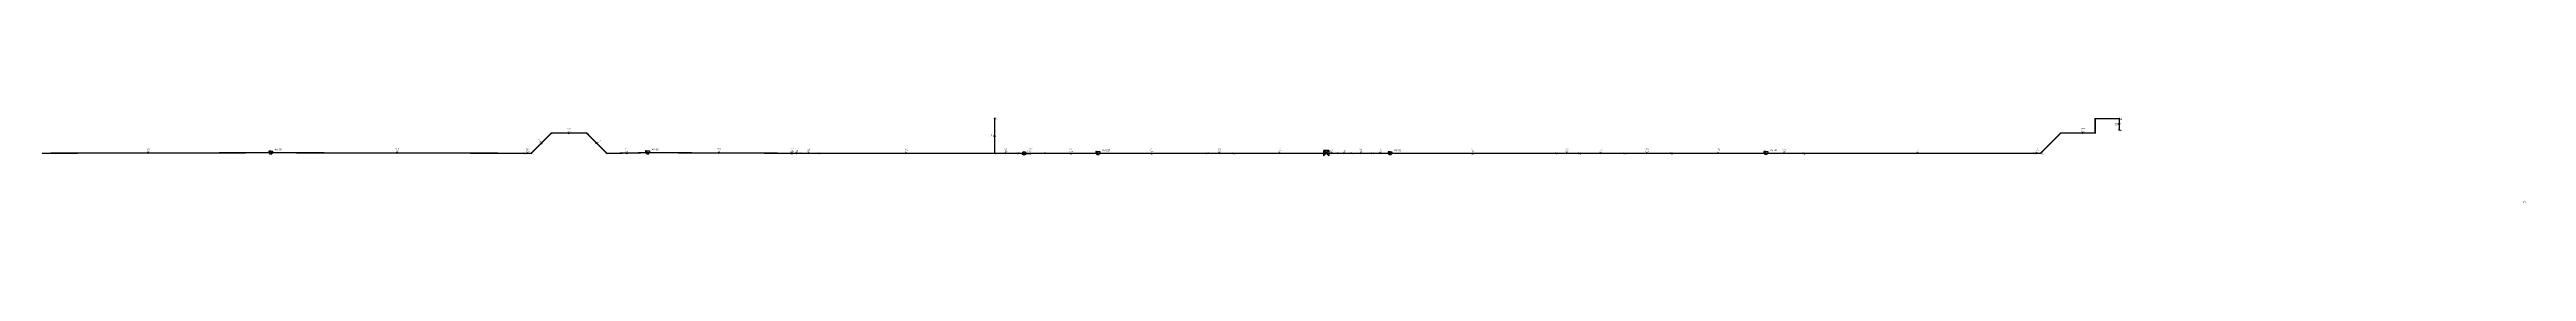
# Model space of a CAD drawing. Extents: x 438515 to 457004, y 1816048 to 1831342.
# Drawn here: x 442084 to 445646, y 1826077 to 1826201 of the extents above; entities that cross this region are included whole.
import ezdxf
from ezdxf.enums import TextEntityAlignment as Align

# ---------------------------------------------------------------- set-up
doc = ezdxf.new("R2010")
doc.units = 0
doc.layers.add('node', color=7, linetype='CONTINUOUS')
doc.layers.add('pipe', color=7, linetype='CONTINUOUS')

# ---------------------------------------------------------------- blocks, each defined once
blk = doc.blocks.new('VALVETCV')
at = {"color": 0}
for points in [[(-3, 3.6), (3, 3.6)], [(0, 0), (0, 3.6)]]:
    blk.add_lwpolyline(points, dxfattribs=at)
for points in [[(-3, 3), (-3, -3), (0, 0)], [(0, 0), (3, 3), (3, -3)]]:
    blk.add_lwpolyline(points, close=True, dxfattribs=at)
blk = doc.blocks.new('XINCIRCLE')
at = {"color": 0}
for points in [[(-1.95, 1.95), (1.95, -1.95)], [(1.95, 1.95), (-1.95, -1.95)]]:
    blk.add_lwpolyline(points, dxfattribs=at)
blk.add_circle((0, 0), 2.73, dxfattribs=at)
blk = doc.blocks.new('FILLED_CIRCLE')
at = {"color": 0}
blk.add_circle((0, 0), 3, dxfattribs=at)
blk = doc.blocks.new('AIRVALVE')
at = {"color": 0}
for points in [[(-2.2, 3.4), (-2.2, 2.6), (-3, 2.6), (-3, 0.9), (-2.2, -0.9), (-0.8, -1.7), (-0.8, -2.6)], [(-2.6, 1.7), (-0.4, 1.7)], [(-1.5, 3), (-1.5, 1.7)], [(-0.8, 3.4), (-0.8, 2.6), (3, 2.6), (3, 0.9), (2.2, -0.9), (0.8, -1.7), (0.8, -2.6)]]:
    blk.add_lwpolyline(points, dxfattribs=at)
blk = doc.blocks.new('FLOWARROW')
at = {"color": 0}
blk.add_lwpolyline([(3, 0), (-3, -3), (-0.6, 0), (-3, 3)], close=True, dxfattribs=at)

msp = doc.modelspace()

# ---------------------------------------------------------------- linework, layer by layer
at = {"layer": 'node', "color": 0}
msp.add_lwpolyline([(443485.6, 1826149.1), (443495, 1826149.1)], dxfattribs=at)
at = {"layer": 'pipe', "color": 3, "const_width": 2}
for points in [[(443443.2, 1826149.3), (443443.2, 1826199.4)], [(444947.2, 1826149.2), (444976.4, 1826178.5), (445025.6, 1826178.5), (445025.6, 1826199.2), (445060.3, 1826199.2)], [(445060.3, 1826199.2), (445060.2, 1826182.9)], [(443443.2, 1826149.3), (443449.7, 1826149.2), (443475, 1826149.2)], [(443475, 1826149.2), (443485.6, 1826149.1), (443515, 1826149.2)], [(443515, 1826149.2), (443591.8, 1826149.1)], [(443591.8, 1826149.1), (443747.2, 1826149.2)], [(443747.2, 1826149.2), (443785.5, 1826149.2)], [(443785.5, 1826149.2), (443920.1, 1826149.2)], [(443920.1, 1826149.2), (443935.8, 1826149.2)], [(443935.8, 1826149.2), (443955.8, 1826149.2)], [(443955.8, 1826149.2), (443984.3, 1826149.3)], [(443984.3, 1826149.3), (444011.7, 1826149)], [(444011.7, 1826149), (444249.7, 1826149.2)], [(444249.7, 1826149.2), (444282.4, 1826149.2)], [(444282.4, 1826149.2), (444347.2, 1826149.2)], [(444347.2, 1826149.2), (444415, 1826149.2)], [(444415, 1826149.2), (444552.1, 1826149.3)], [(444552.1, 1826149.3), (444605, 1826149.2)], [(444605, 1826149.2), (444936.2, 1826149.2), (444936.2, 1826149.2)], [(444936.2, 1826149.2), (444947.2, 1826149.2), (444947.2, 1826149.2)]]:
    msp.add_lwpolyline(points, dxfattribs=at)
at = {"layer": 'pipe', "color": 135, "const_width": 2}
for points in [[(442050.2, 1826149.3), (442402.3, 1826150)], [(442402.3, 1826150), (442766.2, 1826149.3)], [(442766.2, 1826149.3), (442766.2, 1826149.3), (442777.2, 1826149.3), (442777.2, 1826149.3)], [(442777.2, 1826149.3), (442806.1, 1826178.3)], [(442806.1, 1826178.3), (442856.2, 1826178.6)], [(442856.2, 1826178.6), (442885.4, 1826149.3)], [(442885.4, 1826149.3), (442885.4, 1826149.3), (442900.2, 1826149.3), (442944.2, 1826150.1)], [(442944.2, 1826150.1), (443149.7, 1826149.3)], [(443149.7, 1826149.3), (443154.8, 1826149.3)], [(443154.8, 1826149.3), (443162.5, 1826149.3)], [(443162.5, 1826149.3), (443188.7, 1826149.3)], [(443188.7, 1826149.3), (443443.2, 1826149.3)]]:
    msp.add_lwpolyline(points, dxfattribs=at)

# ---------------------------------------------------------------- block references
at = {"layer": 'node', "color": 0}
for name, p, xscale, yscale in [('FILLED_CIRCLE', (443443.2, 1826199.4), 0.158750000000635, 0.158750000000635), ('FILLED_CIRCLE', (445060.2, 1826182.9), 0.158750000000635, 0.158750000000635), ('FILLED_CIRCLE', (445060.3, 1826199.2), 0.158750000000635, 0.158750000000635), ('AIRVALVE', (442402.3, 1826150), 0.95250000000381, 0.95250000000381), ('FILLED_CIRCLE', (442766.2, 1826149.3), 0.158750000000635, 0.158750000000635), ('FILLED_CIRCLE', (442777.2, 1826149.3), 0.158750000000635, 0.158750000000635), ('FILLED_CIRCLE', (442806.1, 1826178.3), 0.158750000000635, 0.158750000000635), ('FILLED_CIRCLE', (442856.2, 1826178.6), 0.158750000000635, 0.158750000000635), ('FILLED_CIRCLE', (442885.4, 1826149.3), 0.158750000000635, 0.158750000000635), ('AIRVALVE', (442944.2, 1826150.1), 0.95250000000381, 0.95250000000381), ('FILLED_CIRCLE', (443149.7, 1826149.3), 0.158750000000635, 0.158750000000635), ('FILLED_CIRCLE', (443154.8, 1826149.3), 0.158750000000635, 0.158750000000635), ('FILLED_CIRCLE', (443162.5, 1826149.3), 0.158750000000635, 0.158750000000635), ('FILLED_CIRCLE', (443188.7, 1826149.3), 0.158750000000635, 0.158750000000635), ('FILLED_CIRCLE', (443443.2, 1826149.3), 0.158750000000635, 0.158750000000635), ('FILLED_CIRCLE', (443475, 1826149.2), 0.158750000000635, 0.158750000000635), ('XINCIRCLE', (443485.6, 1826149.1), 0.95250000000381, 0.95250000000381), ('FILLED_CIRCLE', (443515, 1826149.2), 0.158750000000635, 0.158750000000635), ('AIRVALVE', (443591.8, 1826149.1), 0.95250000000381, 0.95250000000381), ('FILLED_CIRCLE', (443747.2, 1826149.2), 0.158750000000635, 0.158750000000635), ('FILLED_CIRCLE', (443785.5, 1826149.2), 0.158750000000635, 0.158750000000635), ('FILLED_CIRCLE', (443935.8, 1826149.2), 0.158750000000635, 0.158750000000635), ('FILLED_CIRCLE', (443955.8, 1826149.2), 0.158750000000635, 0.158750000000635), ('FILLED_CIRCLE', (443984.3, 1826149.3), 0.158750000000635, 0.158750000000635), ('AIRVALVE', (444011.7, 1826149), 0.95250000000381, 0.95250000000381), ('FILLED_CIRCLE', (444249.7, 1826149.2), 0.158750000000635, 0.158750000000635), ('FILLED_CIRCLE', (444282.4, 1826149.2), 0.158750000000635, 0.158750000000635), ('FILLED_CIRCLE', (444347.2, 1826149.2), 0.158750000000635, 0.158750000000635), ('FILLED_CIRCLE', (444415, 1826149.2), 0.158750000000635, 0.158750000000635), ('AIRVALVE', (444552.1, 1826149.3), 0.95250000000381, 0.95250000000381), ('FILLED_CIRCLE', (444605, 1826149.2), 0.158750000000635, 0.158750000000635), ('FILLED_CIRCLE', (444936.2, 1826149.2), 0.158750000000635, 0.158750000000635), ('FILLED_CIRCLE', (444947.2, 1826149.2), 0.158750000000635, 0.158750000000635)]:
    msp.add_blockref(name, p, dxfattribs=dict(at, xscale=xscale, yscale=yscale))
at = {"layer": 'node', "color": 0, "xscale": 1.27000000000508, "yscale": 1.27000000000508, "rotation": 0.100645452260834}
msp.add_blockref('VALVETCV', (443920.1, 1826149.2), dxfattribs=at)
at = {"layer": 'pipe', "color": 3, "xscale": 0.31750000000127, "yscale": 0.31750000000127}
for p, rotation in [((445060.2, 1826191.1), 269.806187798538), ((443443.2, 1826174.4), 90), ((443495, 1826149.1), 0.273297994207457), ((443553.4, 1826149.1), 359.895409306635), ((443669.5, 1826149.1), 0.0516709594264886), ((443852.8, 1826149.2), 359.98828045585), ((443928, 1826149.2), 0.100645452260834), ((443970, 1826149.3), 0.190393926698581), ((443998, 1826149.2), 359.387294842931), ((444130.7, 1826149.1), 0.0525017808090976), ((444266, 1826149.2), 359.965070374835), ((444483.6, 1826149.3), 0.0536138793252227), ((444578.6, 1826149.3), 359.861128722862)]:
    msp.add_blockref('FLOWARROW', p, dxfattribs=dict(at, rotation=rotation))
at = {"layer": 'pipe', "color": 135, "xscale": 0.31750000000127, "yscale": 0.31750000000127}
for p, rotation in [((442226.3, 1826149.7), 0.119287078404813), ((442584.3, 1826149.7), 359.88459939262), ((442791.6, 1826163.8), 44.9676906972207), ((442831.1, 1826178.4), 0.341874746147853), ((442870.8, 1826163.9), 314.999999999791), ((442914.8, 1826149.6), 1.0844776901543), ((443046.9, 1826149.7), 359.768859165522), ((443158.7, 1826149.3), 359.977737685635), ((443175.6, 1826149.3), 359.948059405729), ((443316, 1826149.3), 0.00533779399905587)]:
    msp.add_blockref('FLOWARROW', p, dxfattribs=dict(at, rotation=rotation))
for p in [(442771.7, 1826149.3), (443152.2, 1826149.3)]:
    msp.add_blockref('FLOWARROW', p, dxfattribs=at)
at = {"layer": 'pipe', "color": 3, "xscale": 0.31750000000127, "yscale": 0.31750000000127}
for p in [(443459.1, 1826149.2), (443766.4, 1826149.2), (443945.8, 1826149.2), (444314.8, 1826149.2), (444381.1, 1826149.2), (444770.6, 1826149.2), (444941.7, 1826149.2), (445008, 1826178.5)]:
    msp.add_blockref('FLOWARROW', p, dxfattribs=at)

# ---------------------------------------------------------------- texts
at = {"layer": 'node', "color": 0}
for s, height, p in [('WDC-25', 0.572, (443443.7, 1826199.9)), ('IL:26.36', 0.635, (443443.7, 1826198.4)), ('Pr:41.93', 0.635, (443443.7, 1826197.4)), ('WDC-26', 0.572, (445060.7, 1826183.4)), ('JN-E6-39', 0.572, (445060.8, 1826199.7)), ('Pr:42.40', 0.635, (445060.8, 1826197.2)), ('IL:23.21', 0.635, (445060.7, 1826181.9)), ('Pr:42.37', 0.635, (445060.7, 1826180.9)), ('IL:23.21', 0.635, (445060.8, 1826198.2)), ('AV-35', 2.54, (442408.3, 1826152.5)), ('JN-E6-63', 0.572, (442766.7, 1826149.8)), ('IL:27.42', 0.635, (442766.7, 1826148.3)), ('Pr:42.17', 0.635, (442766.7, 1826147.3)), ('JN-E6-62', 0.572, (442777.7, 1826149.8)), ('IL:27.39', 0.635, (442777.7, 1826148.3)), ('Pr:42.18', 0.635, (442777.7, 1826147.3)), ('JN-E6-61', 0.572, (442806.6, 1826178.8)), ('IL:24.22', 0.635, (442806.6, 1826177.3)), ('Pr:45.27', 0.635, (442806.6, 1826176.3)), ('JN-E6-60', 0.572, (442856.7, 1826179.1)), ('IL:24.22', 0.635, (442856.7, 1826177.6)), ('Pr:45.19', 0.635, (442856.7, 1826176.6)), ('JN-E6-59', 0.572, (442885.9, 1826149.8)), ('IL:27.37', 0.635, (442885.9, 1826148.3)), ('Pr:41.98', 0.635, (442885.9, 1826147.3)), ('AV-36', 2.54, (442950.2, 1826152.6)), ('JN-E6-58', 0.572, (443150.2, 1826149.8)), ('Pr:43.22', 0.635, (443150.2, 1826147.3)), ('IL:25.67', 0.635, (443150.2, 1826148.3)), ('JN-E6-56', 0.572, (443155.3, 1826149.8)), ('IL:25.64', 0.635, (443155.3, 1826148.3)), ('Pr:43.25', 0.635, (443155.3, 1826147.3)), ('JN-E6-55', 0.572, (443163, 1826149.8)), ('IL:24.11', 0.635, (443163, 1826148.3)), ('Pr:44.76', 0.635, (443163, 1826147.3)), ('JN-E6-54', 0.572, (443189.2, 1826149.8)), ('IL:25.49', 0.635, (443189.2, 1826148.3)), ('Pr:43.34', 0.635, (443189.2, 1826147.3)), ('JN-E6-53', 0.572, (443443.7, 1826149.8)), ('IL:24.68', 0.635, (443443.7, 1826148.3)), ('Pr:43.71', 0.635, (443443.7, 1826147.3)), ('JN-E6-52', 0.572, (443475.5, 1826149.7)), ('IL:24.20', 0.635, (443475.5, 1826148.2)), ('Pr:44.14', 0.635, (443475.5, 1826147.2)), ('ISO-34', 1.27, (443488.1, 1826151.5)), ('JN-E6-51', 0.572, (443515.5, 1826149.7)), ('IL:24.55', 0.635, (443515.5, 1826148.2)), ('Pr:43.70', 0.635, (443515.5, 1826147.2)), ('AV-217', 2.54, (443597.8, 1826151.5)), ('JN-E6-51', 0.572, (443747.7, 1826149.7)), ('IL:23.92', 0.635, (443747.7, 1826148.2)), ('Pr:43.94', 0.635, (443747.7, 1826147.2)), ('JN-E6-50', 0.572, (443786, 1826149.7)), ('IL:23.85', 0.635, (443786, 1826148.2)), ('Pr:43.94', 0.635, (443786, 1826147.2)), ('TCV-41', 1.27, (443922.6, 1826151.6)), ('JN-E6-49', 0.572, (443936.3, 1826149.7)), ('IL:23.76', 0.635, (443936.3, 1826148.2)), ('Pr:43.78', 0.635, (443936.3, 1826147.2)), ('JN-E6-48', 0.572, (443956.3, 1826149.7)), ('IL:19.79', 0.635, (443956.3, 1826148.2)), ('Pr:47.71', 0.635, (443956.3, 1826147.2)), ('JN-E6-47', 0.572, (443984.8, 1826149.8)), ('IL:23.65', 0.635, (443984.8, 1826148.3)), ('Pr:43.81', 0.635, (443984.8, 1826147.3)), ('AV-38', 2.54, (444017.7, 1826151.5)), ('JN-E6-46', 0.572, (444250.2, 1826149.7)), ('IL:20.50', 0.635, (444250.2, 1826148.2)), ('Pr:46.51', 0.635, (444250.2, 1826147.2)), ('JN-E6-45', 0.572, (444282.9, 1826149.7)), ('IL:23.34', 0.635, (444282.9, 1826148.2)), ('Pr:43.62', 0.635, (444282.9, 1826147.2)), ('JN-E6-44', 0.572, (444347.7, 1826149.7)), ('IL:22.37', 0.635, (444347.7, 1826148.2)), ('Pr:44.48', 0.635, (444347.7, 1826147.2)), ('JN-E6-43', 0.572, (444415.5, 1826149.7)), ('IL:22.71', 0.635, (444415.5, 1826148.2)), ('Pr:44.03', 0.635, (444415.5, 1826147.2)), ('AV-39', 2.54, (444558.1, 1826151.8)), ('JN-E6-42', 0.572, (444605.5, 1826149.7)), ('IL:22.86', 0.635, (444605.5, 1826148.2)), ('Pr:43.56', 0.635, (444605.5, 1826147.2)), ('JN-E6-41', 0.572, (444936.7, 1826149.7)), ('IL:21.76', 0.635, (444936.7, 1826148.2)), ('Pr:44.11', 0.635, (444936.7, 1826147.2)), ('JN-E6-40', 0.572, (444947.7, 1826149.7)), ('IL:21.60', 0.635, (444947.7, 1826148.2)), ('Pr:44.25', 0.635, (444947.7, 1826147.2))]:
    msp.add_text(s, height=height, dxfattribs=at).set_placement(p, align=Align.BOTTOM_LEFT)
at = {"layer": 'pipe', "color": 135}
for s, rotation, p in [('ID:2374', 0.3419, (442828.9, 1826183.9)), ('L:50 m', 0.3419, (442829.2, 1826181.9)), ('ID:4398', 0.1193, (442224, 1826155.2)), ('L:352 m', 0.1193, (442224, 1826153.2)), ('D:800.0', 0.1193, (442224, 1826151.2)), ('L:364 m', 359.8846, (442582, 1826153.2)), ('D:800.0', 359.8846, (442582, 1826151.2)), ('ID:3109', 359.8846, (442582.1, 1826155.2)), ('ID:2385', 44.9677, (442786.2, 1826166.1)), ('L:41 m', 44.9677, (442787.8, 1826164.9)), ('D:800.0', 44.9677, (442789, 1826163.3)), ('D:800.0', 0.3419, (442828.9, 1826179.9)), ('D:800.0', 315, (442870.3, 1826166.6)), ('L:41 m', 315, (442871.9, 1826167.8)), ('ID:2395', 315, (442873.1, 1826169.4)), ('ID:3111', 1.0845, (442912.5, 1826155.1)), ('D:800.0', 1.0845, (442912.5, 1826151.1)), ('L:59 m', 1.0845, (442912.8, 1826153.1)), ('ID:3112', 359.7689, (443044.7, 1826155.3)), ('L:205 m', 359.7689, (443044.7, 1826153.3)), ('D:800.0', 359.7689, (443044.7, 1826151.3)), ('ID:1044', 359.9777, (443156.4, 1826154.9)), ('D:800.0', 359.9777, (443156.4, 1826150.9)), ('L:8 m', 359.9777, (443157.1, 1826152.9)), ('ID:1035', 359.9481, (443173.4, 1826154.8)), ('D:800.0', 359.9481, (443173.4, 1826150.8)), ('L:26 m', 359.9481, (443173.7, 1826152.8)), ('L:255 m', 0.0053, (443313.7, 1826152.8)), ('D:800.0', 0.0053, (443313.7, 1826150.8)), ('ID:994', 0.0053, (443314.1, 1826154.8))]:
    msp.add_text(s, height=0.953, rotation=rotation, dxfattribs=at).set_placement(p, align=Align.BOTTOM_LEFT)
at = {"layer": 'pipe', "color": 3}
for s, p in [('ID:1006', (445005.8, 1826184)), ('L:146 m', (445005.8, 1826182)), ('D:600.0', (443456.9, 1826150.7)), ('L:32 m', (443457.2, 1826152.7)), ('ID:989', (443457.3, 1826154.7)), ('D:600.0', (443764.2, 1826150.7)), ('ID:991', (443764.5, 1826154.7)), ('L:38 m', (443764.5, 1826152.7)), ('ID:1038', (443943.6, 1826154.7)), ('D:600.0', (443943.6, 1826150.7)), ('L:20 m', (443943.9, 1826152.7)), ('ID:1042', (444312.6, 1826154.7)), ('D:600.0', (444312.6, 1826150.7)), ('L:65 m', (444312.9, 1826152.7)), ('ID:1065', (444378.9, 1826154.7)), ('D:600.0', (444378.9, 1826150.7)), ('L:68 m', (444379.2, 1826152.7)), ('L:331 m', (444768.3, 1826152.7)), ('ID:1028', (444768.4, 1826154.7)), ('D:600.0', (444768.4, 1826150.7)), ('ID:1005', (444939.5, 1826154.7)), ('D:600.0', (444939.5, 1826150.7)), ('L:11 m', (444939.8, 1826152.8)), ('D:600.0', (445005.8, 1826180))]:
    msp.add_text(s, height=0.953, dxfattribs=at).set_placement(p, align=Align.BOTTOM_LEFT)
for s, rotation, p in [('ID:226', 89.8062, (445054.7, 1826189.2)), ('L:16 m', 89.8062, (445056.7, 1826189.1)), ('D:600.0', 89.8062, (445058.7, 1826188.8)), ('ID:217', 90, (443437.7, 1826172.5)), ('L:50 m', 90, (443439.7, 1826172.4)), ('D:600.0', 90, (443441.7, 1826172.1)), ('ID:4392', 0.2733, (443492.8, 1826154.6)), ('D:600.0', 0.2733, (443492.8, 1826150.6)), ('L:40 m', 0.2733, (443493.1, 1826152.6)), ('ID:4394', 359.8954, (443551.2, 1826154.7)), ('D:600.0', 359.8954, (443551.2, 1826150.7)), ('L:77 m', 359.8954, (443551.5, 1826152.7)), ('L:155 m', 0.0517, (443667.2, 1826152.7)), ('ID:4395', 0.0517, (443667.3, 1826154.7)), ('D:600.0', 0.0517, (443667.3, 1826150.7)), ('ID:2838', 359.9883, (443850.6, 1826154.7)), ('L:135 m', 359.9883, (443850.6, 1826152.7)), ('D:600.0', 359.9883, (443850.6, 1826150.7)), ('ID:2839', 0.1006, (443925.7, 1826154.7)), ('D:600.0', 0.1006, (443925.8, 1826150.7)), ('L:16 m', 0.1006, (443926, 1826152.7)), ('ID:1087', 0.1904, (443967.8, 1826154.8)), ('D:600.0', 0.1904, (443967.8, 1826150.8)), ('L:29 m', 0.1904, (443968.1, 1826152.8)), ('D:600.0', 359.3873, (443995.8, 1826150.7)), ('ID:3117', 359.3873, (443995.8, 1826154.7)), ('L:27 m', 359.3873, (443996.1, 1826152.7)), ('L:238 m', 0.0525, (444128.4, 1826152.7)), ('ID:3118', 0.0525, (444128.4, 1826154.7)), ('D:600.0', 0.0525, (444128.4, 1826150.7)), ('ID:1074', 359.9651, (444263.8, 1826154.8)), ('D:600.0', 359.9651, (444263.8, 1826150.8)), ('L:33 m', 359.9651, (444264.1, 1826152.8)), ('ID:3120', 0.0536, (444481.3, 1826154.8)), ('L:137 m', 0.0536, (444481.3, 1826152.8)), ('D:600.0', 0.0536, (444481.3, 1826150.8)), ('D:600.0', 359.8611, (444576.3, 1826150.8)), ('ID:3121', 359.8611, (444576.4, 1826154.8)), ('L:53 m', 359.8611, (444576.6, 1826152.8))]:
    msp.add_text(s, height=0.953, rotation=rotation, dxfattribs=at).set_placement(p, align=Align.BOTTOM_LEFT)
at = {"layer": 'pipe', "color": 135}
for s, p in [('ID:1071', (442769.5, 1826154.8)), ('D:800.0', (442769.5, 1826150.8)), ('L:11 m', (442769.8, 1826152.9)), ('ID:1070', (443150, 1826154.9)), ('D:800.0', (443150, 1826150.9)), ('L:5 m', (443150.7, 1826152.9))]:
    msp.add_text(s, height=0.953, dxfattribs=at).set_placement(p, align=Align.BOTTOM_LEFT)
at = {"layer": 'pipe', "color": 5}
for s, p in [('ID:950', (445642, 1826077.2)), ('L:53 m', (445644, 1826077.2)), ('D:900.0', (445646, 1826076.9))]:
    msp.add_text(s, height=0.953, rotation=89.9997, dxfattribs=at).set_placement(p, align=Align.BOTTOM_LEFT)

doc.saveas('drawing.dxf')
